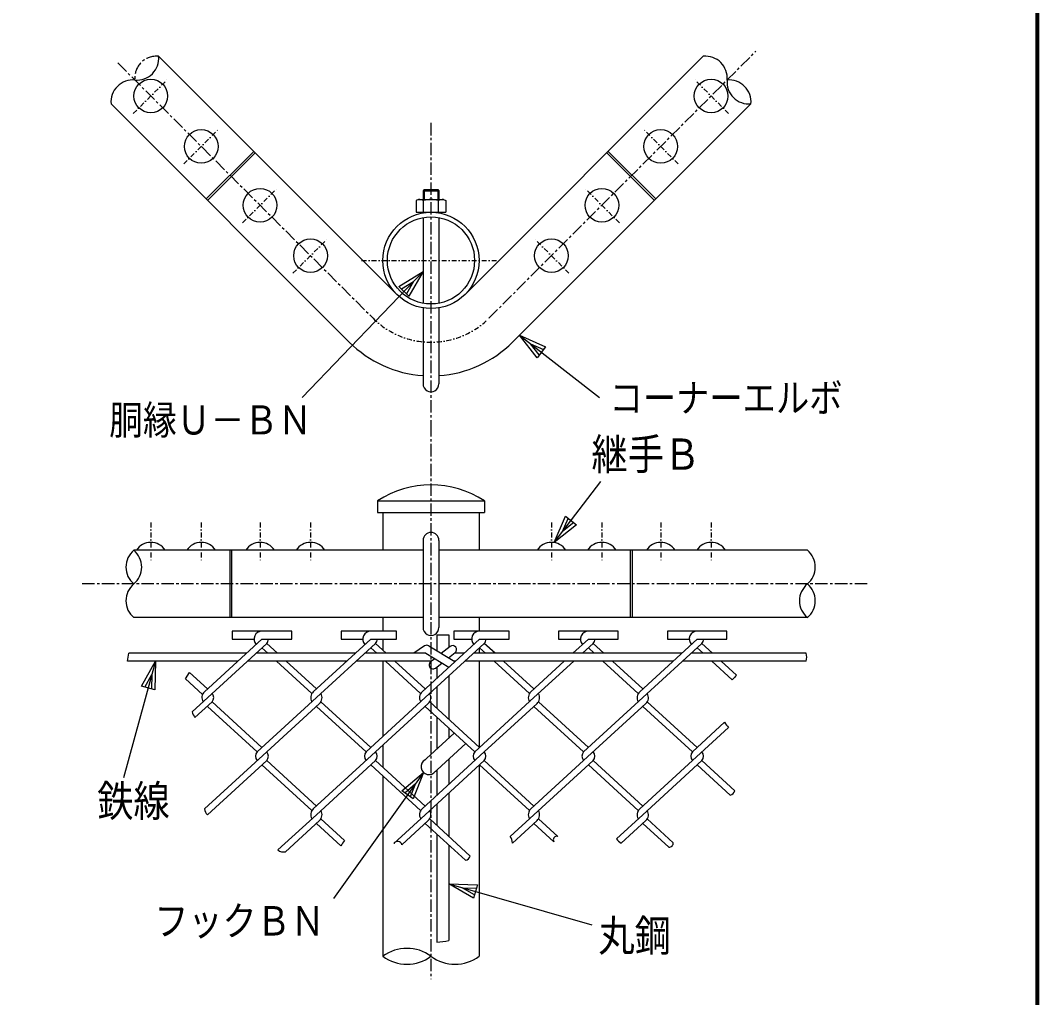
# Model space of a CAD drawing. Units: millimetres, scale not verified. Extents: x -2950 to 2950, y -2100 to 2100.
# Drawn here: x 1772 to 2800, y -1228 to -241 of the extents above; entities that cross this region are included whole.
import ezdxf
from ezdxf.enums import TextEntityAlignment as Align

# ---------------------------------------------------------------- set-up
doc = ezdxf.new("R2010")
doc.units = ezdxf.units.MM
doc.header["$LTSCALE"] = 10
doc.linetypes.add('USER1', pattern=[2, 1.25, -0.25, 0.25, -0.25])
doc.linetypes.add('USER3', pattern=[1.01, 0.5, -0.25, 0.01, -0.25])
doc.layers.add('0-0_1', color=7, linetype='Continuous', lineweight=25)
doc.layers.add('0-5_WAKU', color=7, linetype='Continuous', lineweight=25)
doc.styles.add('ＭＳ ゴシック', font='')
doc.styles.get('ＭＳ ゴシック').set_extended_font_data('MS Gothic')

msp = doc.modelspace()

# ---------------------------------------------------------------- linework, layer by layer
at = {"layer": '0-0_1'}
for p, q in [((1911.64, -277.01), (2152.2, -517.57)), ((2220.93, -517.57), (2461.49, -277.01)), ((1863.56, -325.1), (2104.12, -565.66)), ((2269.01, -565.66), (2509.57, -325.1)), ((1959.58, -421.12), (2007.67, -373.04)), ((1961, -422.54), (2009.08, -374.45)), ((2412.13, -422.54), (2364.05, -374.45)), ((2413.55, -421.12), (2365.46, -373.04)), ((2178.56, -412.81), (2178.56, -421.61)), ((2179.76, -411.61), (2193.36, -411.61)), ((2193.36, -411.61), (2194.56, -412.81)), ((2194.56, -412.81), (2194.56, -421.61)), ((2174.06, -421.61), (2171.56, -422.76)), ((2171.56, -422.76), (2171.56, -434.61)), ((2179.07, -434.61), (2179.07, -422.76)), ((2194.06, -434.61), (2194.06, -422.76)), ((2171.56, -434.61), (2201.56, -434.61)), ((2178.56, -434.61), (2178.56, -435.27)), ((2178.56, -439.94), (2178.56, -526.47)), ((2194.56, -434.61), (2194.56, -435.27)), ((2194.56, -439.94), (2194.56, -526.47)), ((2178.56, -531.14), (2178.56, -607.81)), ((2194.56, -531.14), (2194.56, -607.81)), ((2132.56, -725.93), (2240.57, -725.93)), ((2132.56, -725.93), (2132.56, -737.93)), ((2240.57, -725.93), (2240.57, -737.93)), ((2132.56, -737.93), (2240.57, -737.93)), ((2137.96, -737.93), (2137.96, -775.93)), ((2235.16, -737.93), (2235.16, -775.93)), ((2178.56, -765.93), (2178.56, -853.93)), ((2194.56, -765.93), (2194.56, -853.93)), ((2178.56, -775.93), (1886.56, -775.93)), ((1983.33, -775.93), (1983.33, -843.93)), ((1985.33, -775.93), (1985.33, -843.93)), ((2566.57, -775.93), (2194.56, -775.93)), ((2387.8, -775.93), (2387.8, -843.93)), ((2389.8, -775.93), (2389.8, -843.93)), ((2178.56, -843.93), (1886.56, -843.93)), ((2137.96, -843.93), (2137.96, -857.62)), ((2566.57, -843.93), (2194.56, -843.93)), ((2235.16, -843.93), (2235.16, -857.62)), ((2192.56, -861.39), (2192.56, -877.4)), ((2192.56, -861.39), (2204.56, -861.39)), ((2204.56, -861.39), (2204.56, -874.13)), ((1945.39, -939.05), (2020.72, -870.02)), ((1957.93, -918.77), (2015.93, -865.62)), ((1985.93, -865.62), (2007.93, -865.62)), ((2031.5, -879.9), (2020.72, -870.02)), ((2067.78, -918.77), (2125.77, -865.62)), ((2070.85, -924.74), (2130.57, -870.02)), ((2095.77, -865.62), (2117.77, -865.62)), ((2141.35, -879.9), (2130.57, -870.02)), ((2137.96, -865.62), (2137.96, -876.8)), ((2180.18, -872.57), (2169.29, -879.9)), ((2177.62, -918.77), (2235.62, -865.62)), ((2180.7, -924.74), (2240.42, -870.02)), ((2184.5, -872.48), (2210.6, -888.41)), ((2205.96, -873.03), (2197, -880.11)), ((2209.62, -865.62), (2227.62, -865.62)), ((2251.2, -879.9), (2240.42, -870.02)), ((2315.47, -865.62), (2337.47, -865.62)), ((2329.89, -879.9), (2345.47, -865.62)), ((2339.48, -879.9), (2350.26, -870.02)), ((2361.05, -879.9), (2350.26, -870.02)), ((2397.32, -918.77), (2455.32, -865.62)), ((2400.39, -924.74), (2460.11, -870.02)), ((2425.32, -865.62), (2447.31, -865.62)), ((2470.89, -879.9), (2460.11, -870.02)), ((2000.35, -879.9), (1881.57, -879.9)), ((2110.19, -879.9), (2009.94, -879.9)), ((2021.91, -879.9), (2015.93, -874.41)), ((2181.3, -879.9), (2119.79, -879.9)), ((2131.76, -879.9), (2125.77, -874.41)), ((2181.3, -879.9), (2204.55, -894.09)), ((2204.28, -884.55), (2210.92, -879.3)), ((2220.04, -879.9), (2210.16, -879.9)), ((2439.74, -879.9), (2229.63, -879.9)), ((2235.16, -874.83), (2235.16, -879.9)), ((2241.61, -879.9), (2235.62, -874.41)), ((2351.46, -879.9), (2345.47, -874.41)), ((2565.4, -879.9), (2449.33, -879.9)), ((2461.3, -879.9), (2455.32, -874.41)), ((1991.62, -887.9), (1880.03, -887.9)), ((2101.46, -887.9), (2001.21, -887.9)), ((2066.3, -920.57), (2030.64, -887.9)), ((2070.85, -915.95), (2040.24, -887.9)), ((2187.13, -887.9), (2111.06, -887.9)), ((2137.96, -887.9), (2137.96, -963.9)), ((2176.15, -920.57), (2140.49, -887.9)), ((2180.7, -915.95), (2150.08, -887.9)), ((2190.3, -885.39), (2186.23, -888.61)), ((2191.19, -894.89), (2197.58, -889.84)), ((2192.56, -893.8), (2192.56, -905.08)), ((2211.31, -887.9), (2209.76, -887.9)), ((2431.01, -887.9), (2220.9, -887.9)), ((2235.16, -887.9), (2235.16, -975.49)), ((2286, -920.57), (2250.34, -887.9)), ((2290.54, -915.95), (2259.93, -887.9)), ((2287.47, -918.77), (2321.16, -887.9)), ((2290.54, -924.74), (2330.75, -887.9)), ((2395.84, -920.57), (2360.19, -887.9)), ((2400.39, -915.95), (2369.78, -887.9)), ((2565.4, -887.9), (2440.6, -887.9)), ((2490.68, -906.82), (2470.03, -887.9)), ((2495.07, -902.05), (2479.62, -887.9)), ((1942.75, -899.26), (1960.98, -915.97)), ((2204.56, -902.87), (2204.56, -946.61)), ((1938.75, -905.91), (1955.92, -921.64)), ((2192.56, -913.87), (2192.56, -935.62)), ((2070.85, -924.74), (2011.13, -979.46)), ((2180.7, -924.74), (2120.98, -979.46)), ((2290.54, -924.74), (2230.82, -979.46)), ((2400.39, -924.74), (2340.67, -979.46)), ((1948.2, -944.8), (1965.55, -928.91)), ((1961, -933.53), (2011.13, -979.46)), ((1965.55, -928.91), (2015.93, -975.07)), ((2073.92, -930.71), (2020.7, -979.48)), ((2070.85, -933.53), (2120.98, -979.46)), ((2075.4, -928.91), (2125.77, -975.07)), ((2183.77, -930.71), (2130.55, -979.48)), ((2180.7, -933.53), (2230.82, -979.46)), ((2185.24, -928.91), (2235.62, -975.07)), ((2293.62, -930.71), (2240.4, -979.48)), ((2290.54, -933.53), (2340.67, -979.46)), ((2295.09, -928.91), (2345.47, -975.07)), ((2403.47, -930.71), (2340.69, -988.24)), ((2400.39, -933.53), (2450.52, -979.46)), ((2404.94, -928.91), (2455.32, -975.07)), ((2192.56, -944.41), (2192.56, -976.62)), ((2204.56, -955.4), (2204.56, -965.62)), ((2483.06, -949.65), (2450.52, -979.46)), ((2487.08, -954.76), (2450.54, -988.24)), ((2178.12, -989.85), (2210.14, -960.51)), ((2137.96, -972.69), (2137.96, -995.03)), ((2188.68, -1001.37), (2221.71, -971.11)), ((1957.93, -1037), (2020.7, -979.48)), ((2067.78, -1037), (2130.55, -979.48)), ((2177.62, -1037), (2240.4, -979.48)), ((2204.56, -986.82), (2204.56, -1012.32)), ((1961, -1042.98), (2020.72, -988.25)), ((2066.3, -1038.81), (2015.93, -992.65)), ((2070.85, -1034.19), (2020.72, -988.25)), ((2070.85, -1042.98), (2130.57, -988.25)), ((2176.15, -1038.81), (2125.77, -992.65)), ((2180.7, -1034.19), (2130.57, -988.25)), ((2180.7, -1042.98), (2240.42, -988.25)), ((2235.16, -993.07), (2235.16, -1185.93)), ((2286, -1038.81), (2235.62, -992.65)), ((2290.54, -1034.19), (2240.42, -988.25)), ((2287.47, -1037), (2340.69, -988.24)), ((2290.54, -1042.98), (2350.26, -988.25)), ((2395.84, -1038.81), (2345.47, -992.65)), ((2400.39, -1034.19), (2350.26, -988.25)), ((2397.32, -1037), (2450.54, -988.24)), ((2400.39, -1042.98), (2460.11, -988.25)), ((2488.7, -1023.24), (2455.32, -992.65)), ((2493.39, -1018.75), (2460.11, -988.25)), ((2137.96, -1003.82), (2137.96, -1185.93)), ((2192.56, -997.82), (2192.56, -1023.31)), ((2204.56, -1021.11), (2204.56, -1064.85)), ((2192.56, -1032.1), (2192.56, -1053.85)), ((2070.85, -1042.98), (2032.1, -1078.48)), ((2075.4, -1047.14), (2099.13, -1068.89)), ((2180.7, -1042.98), (2148.99, -1072.03)), ((2185.24, -1047.14), (2226.23, -1084.7)), ((2290.54, -1042.98), (2266.66, -1064.86)), ((2295.09, -1047.14), (2314.49, -1064.92)), ((2400.39, -1042.98), (2373.8, -1067.34)), ((2404.94, -1047.14), (2431.23, -1071.23)), ((2073.92, -1048.95), (2039.71, -1080.3)), ((2070.85, -1051.77), (2095.62, -1074.46)), ((2183.77, -1048.95), (2157.11, -1073.38)), ((2180.7, -1051.77), (2221.38, -1089.04)), ((2293.62, -1048.95), (2268.93, -1071.57)), ((2290.54, -1051.77), (2310.75, -1070.28)), ((2403.47, -1048.95), (2378.59, -1071.74)), ((2400.39, -1051.77), (2426.65, -1075.83)), ((2192.56, -1062.64), (2192.56, -1171.75)), ((2204.56, -1073.64), (2204.56, -1169.9))]:
    msp.add_line(p, q, dxfattribs=at)
at = {"layer": '0-0_1', "color": 4, "linetype": 'USER1'}
for p, q in [((2244.97, -541.61), (2514.6, -271.99)), ((1870.27, -283.72), (2128.16, -541.61)), ((2186.56, -344.41), (2186.56, -649.76)), ((2186.56, -648.56), (2186.56, -1209.12)), ((2626.93, -809.93), (1834.17, -809.93))]:
    msp.add_line(p, q, dxfattribs=at)
at = {"layer": '0-0_1', "color": 4, "linetype": 'USER3'}
for p, q in [((1886.04, -334.86), (1921.4, -299.5)), ((2487.09, -334.86), (2451.73, -299.5)), ((1936.96, -385.77), (1972.31, -350.41)), ((2436.17, -385.77), (2400.82, -350.41)), ((1996.35, -445.17), (2031.71, -409.81)), ((2376.78, -445.17), (2341.42, -409.81)), ((2047.26, -496.08), (2082.62, -460.72)), ((2325.86, -496.08), (2290.51, -460.72)), ((2116.56, -483.21), (2256.56, -483.21)), ((1903.72, -747.93), (1903.72, -787.93)), ((1954.63, -747.93), (1954.63, -787.93)), ((2014.03, -747.93), (2014.03, -787.93)), ((2064.94, -747.93), (2064.94, -787.93)), ((2308.19, -747.93), (2308.19, -787.93)), ((2359.1, -747.93), (2359.1, -787.93)), ((2418.5, -747.93), (2418.5, -787.93)), ((2469.41, -747.93), (2469.41, -787.93))]:
    msp.add_line(p, q, dxfattribs=at)
at = {"layer": '0-0_1', "color": 4}
for p, q in [((2179.76, -411.61), (2179.76, -421.61)), ((2193.36, -411.61), (2193.36, -421.61)), ((2178.56, -494.24), (2056.53, -621.65)), ((2275.93, -558.74), (2356.83, -621.65)), ((2310.87, -768.14), (2357.88, -706.56)), ((1908.34, -887.9), (1876.31, -1005.64)), ((1938.75, -905.91), (1942.75, -899.26)), ((2179.12, -1000.22), (2088.28, -1127.64)), ((2204.56, -1112.94), (2349.05, -1154.09))]:
    msp.add_line(p, q, dxfattribs=at)
at = {"layer": '0-0_1'}
for points in [[(2179.76, -411.61), (2178.56, -412.81), (2194.56, -412.81)], [(2174.06, -421.61), (2199.06, -421.61), (2201.56, -422.76), (2201.56, -434.61)], [(2045.93, -857.62), (1985.93, -857.62), (1985.93, -865.62)], [(2015.93, -865.62), (2045.93, -865.62), (2045.93, -857.62)], [(2151.77, -857.62), (2095.77, -857.62), (2095.77, -865.62)], [(2125.77, -865.62), (2151.77, -865.62), (2151.77, -857.62)], [(2265.62, -857.62), (2209.62, -857.62), (2209.62, -865.62)], [(2235.62, -865.62), (2265.62, -865.62), (2265.62, -857.62)], [(2375.47, -857.62), (2315.47, -857.62), (2315.47, -865.62)], [(2345.47, -865.62), (2375.47, -865.62), (2375.47, -857.62)], [(2485.32, -857.62), (2425.32, -857.62), (2425.32, -865.62)], [(2455.32, -865.62), (2485.32, -865.62), (2485.32, -857.62)]]:
    msp.add_lwpolyline(points, dxfattribs=at)
at = {"layer": '0-0_1', "color": 4}
for points in [[(2154.14, -509.62), (2178.56, -494.24), (2164.25, -519.3)], [(2293.74, -581.45), (2275.93, -558.74), (2302.33, -570.4)], [(2333.42, -750.13), (2310.87, -768.14), (2322.29, -741.63)], [(1894.23, -913.08), (1908.34, -887.9), (1907.74, -916.75)], [(2157.16, -1018.96), (2179.12, -1000.22), (2168.56, -1027.08)], [(2229.58, -1127.34), (2204.56, -1112.94), (2233.41, -1113.88)]]:
    msp.add_lwpolyline(points, close=True, dxfattribs=at)
for points in [[(2156.67, -512.04), (2168.88, -504.35), (2161.72, -516.88)], [(2295.89, -578.69), (2286.98, -567.33), (2300.19, -573.16)], [(2330.64, -748.01), (2319.36, -757.01), (2325.08, -743.76)], [(1897.61, -914), (1904.66, -901.41), (1904.37, -915.84)], [(2160.01, -1020.99), (2170.99, -1011.62), (2165.71, -1025.05)], [(2230.53, -1123.98), (2218.03, -1116.77), (2232.45, -1117.24)]]:
    msp.add_lwpolyline(points, dxfattribs=at)
at = {"layer": '0-0_1'}
for centre, radius in [((1903.72, -317.18), 17), ((2469.41, -317.18), 17), ((1954.63, -368.09), 17), ((2418.5, -368.09), 17), ((2014.03, -427.49), 17), ((2359.1, -427.49), 17), ((2186.56, -483.21), 48.6), ((2186.56, -483.21), 44), ((2064.94, -478.4), 17), ((2308.19, -478.4), 17)]:
    msp.add_circle(centre, radius, dxfattribs=at)
at = {"layer": '0-0_1', "color": 4, "linetype": 'USER1'}
msp.add_arc((1909.56, -298.98), 22.06, 84.59961, 185.4032, dxfattribs=at)
at = {"layer": '0-0_1', "color": 4}
for centre, radius, start, end in [((1889.68, -279.09), 22.06, 264.59732, 5.40115), ((2463.57, -298.98), 22.06, 354.59729, 95.40033), ((1885.52, -323.02), 22.06, 84.59724, 185.40121), ((2507.5, -303.13), 22.06, 174.5972, 275.40039), ((2487.61, -323.02), 22.06, 354.59924, 95.40347), ((1900.63, -792.93), 22.06, 129.59811, 230.40164), ((1872.5, -792.93), 22.06, 309.59845, 50.40183), ((2552.5, -792.93), 22.06, 309.59906, 50.40244), ((1900.63, -826.93), 22.06, 129.59836, 230.40189), ((2580.63, -826.93), 22.06, 129.59897, 230.4025), ((2552.5, -826.93), 22.06, 309.59784, 50.40094), ((1793.12, -867.04), 89.37, 346.50195, 351.72638), ((2550.19, -883.9), 15.73, 345.2659, 14.7341), ((2561.87, -968), 93.87, 135.36543, 139.32133), ((1967.12, -931.97), 22.86, 198.04726, 214.15215), ((2495.05, -944.35), 13.11, 203.85423, 232.54781), ((2487.69, -1017.49), 5.83, 279.95709, 347.58115), ((1966.04, -1036.61), 8.12, 182.81139, 231.68469), ((2135.92, -1095.91), 45.65, 143.69893, 151.97339), ((2248.83, -1074.63), 20.34, 8.64713, 28.70666), ((2313.52, -1068.23), 3.45, 73.6339, 216.35986), ((2389.39, -1055.17), 19.78, 217.99718, 236.92053), ((2037.49, -1072.75), 7.87, 226.74767, 286.3721), ((2152.79, -1074.29), 4.42, 11.87968, 149.26799), ((2426.95, -1071.56), 4.28, 265.93872, 4.35715), ((2220.65, -1083.36), 5.73, 277.30011, 346.50375), ((2185.26, -1084.59), 87.46, 274.78992, 282.75055), ((2162.26, -1218.83), 40.91, 53.55512, 126.44486), ((2162.26, -1153.02), 40.91, 233.55521, 306.44494), ((2210.86, -1153.02), 40.91, 233.55521, 306.44494)]:
    msp.add_arc(centre, radius, start, end, dxfattribs=at)
at = {"layer": '0-0_1'}
for centre, radius, start, end in [((2174.06, -433.03), 11.43, 64.02038, 90), ((2186.56, -446.51), 24.9, 72.48255, 107.51738), ((2199.06, -433.03), 11.43, 90, 115.97954), ((2186.56, -483.21), 116.6, 225.00017, 266.06592), ((2186.56, -483.21), 116.6, 273.93432, 315.00012), ((2186.56, -607.81), 8, 179.99992, 0), ((2186.56, -809.05), 99.12, 56.99119, 123.00874), ((2186.56, -765.93), 8, 0, 179.99992), ((1903.72, -784.93), 17, 31.96536, 148.03456), ((1954.63, -784.93), 17, 31.96536, 148.03456), ((2014.03, -784.93), 17, 31.96536, 148.03456), ((2064.94, -784.93), 17, 31.96536, 148.03456), ((2308.19, -784.93), 17, 31.9659, 148.03403), ((2359.1, -784.93), 17, 31.9659, 148.03403), ((2418.5, -784.93), 17, 31.9659, 148.03403), ((2469.41, -784.93), 17, 31.9659, 148.03403), ((2015.93, -865.62), 8, 90, 222.50017), ((2125.77, -865.62), 8, 90, 222.50017), ((2186.56, -853.93), 8, 179.99992, 0), ((2235.62, -865.62), 8, 90, 222.50017), ((2345.47, -865.62), 8, 90, 222.49869), ((2455.32, -865.62), 8, 90, 222.49869), ((2015.93, -865.62), 6.48, 317.50034, 0), ((2125.77, -865.62), 6.48, 317.50034, 0), ((2182.41, -875.89), 4, 58.59953, 123.92401), ((2208.44, -876.16), 4, 308.30823, 128.30817), ((2235.62, -865.62), 6.48, 317.50034, 0), ((2345.47, -865.62), 6.48, 317.50217, 0), ((2455.32, -865.62), 6.48, 317.50217, 0), ((2188.71, -891.75), 4, 128.30817, 308.30823), ((1963.4, -924.74), 8.1, 132.50044, 210.96289), ((1960.77, -924.53), 6.48, 317.49985, 42.50015), ((2073.25, -924.74), 8.1, 132.50081, 210.96289), ((2068.45, -924.74), 8.1, 312.50088, 30.96329), ((2183.09, -924.74), 8.1, 132.50081, 210.96289), ((2178.3, -924.74), 8.1, 312.50088, 30.96329), ((2292.94, -924.74), 8.1, 132.50044, 210.96289), ((2288.15, -924.74), 8.1, 312.50088, 30.96329), ((2402.79, -924.74), 8.1, 132.50081, 210.96289), ((2397.99, -924.74), 8.1, 312.50088, 30.96329), ((2015.93, -983.86), 6.48, 137.49977, 222.50023), ((2015.93, -983.86), 6.48, 317.49985, 42.50015), ((2125.77, -983.86), 6.48, 137.49977, 222.50023), ((2125.77, -983.86), 6.48, 317.49985, 42.50015), ((2235.62, -983.86), 6.48, 137.49977, 222.50023), ((2235.62, -983.86), 6.48, 317.49985, 42.50015), ((2345.47, -983.86), 6.48, 137.5016, 222.4984), ((2345.47, -983.86), 6.48, 317.50168, 42.49832), ((2455.32, -983.86), 6.48, 137.5016, 222.4984), ((2455.32, -983.86), 6.48, 317.50168, 42.49832), ((2184.66, -994.45), 8, 120.15853, 324.84174), ((2073.25, -1042.98), 8.1, 132.50081, 210.96289), ((2183.09, -1042.98), 8.1, 132.50081, 210.96289), ((2292.94, -1042.98), 8.1, 132.50081, 210.96289), ((2402.79, -1042.98), 8.1, 132.50081, 210.96289), ((2068.45, -1042.98), 8.1, 312.50088, 30.96329), ((2178.3, -1042.98), 8.1, 312.50088, 30.96329), ((2288.15, -1042.98), 8.1, 312.50088, 30.96329), ((2397.99, -1042.98), 8.1, 312.50088, 30.96329)]:
    msp.add_arc(centre, radius, start, end, dxfattribs=at)
at = {"layer": '0-0_1', "color": 4, "linetype": 'USER3'}
msp.add_arc((2186.56, -483.21), 82.6, 225.00014, 315.00024, dxfattribs=at)
at = {"layer": '0-5_WAKU'}
msp.add_lwpolyline([(-2699.97, 1950.13), (2800.03, 1950.13), (2800.03, -1949.87), (-2699.97, -1949.87)], close=True, dxfattribs=at)
for points in [[(2798.7, 1948.8), (2798.7, -1948.54), (-2698.64, -1948.54)], [(2797.36, 1947.46), (2797.36, -1947.2), (-2697.3, -1947.2)]]:
    msp.add_lwpolyline(points, dxfattribs=at)

# ---------------------------------------------------------------- texts
at = {"layer": '0-0_1', "color": 4, "style": 'ＭＳ ゴシック', "width": 0.85}
for s, height, p in [('コーナーエルボ', 28.98, (2366.83, -645.16)), ('胴縁Ｕ－ＢＮ', 29.42, (1861.7, -667.81)), ('継手Ｂ', 31.6, (2348.57, -704.16)), ('鉄線', 31.6, (1849.59, -1054.34)), ('フックＢＮ', 29.69, (1907.24, -1173.92)), ('丸鋼', 31.6, (2355.58, -1190.44))]:
    msp.add_text(s, height=height, dxfattribs=at).set_placement(p, align=Align.BOTTOM_LEFT)

doc.saveas('drawing.dxf')
